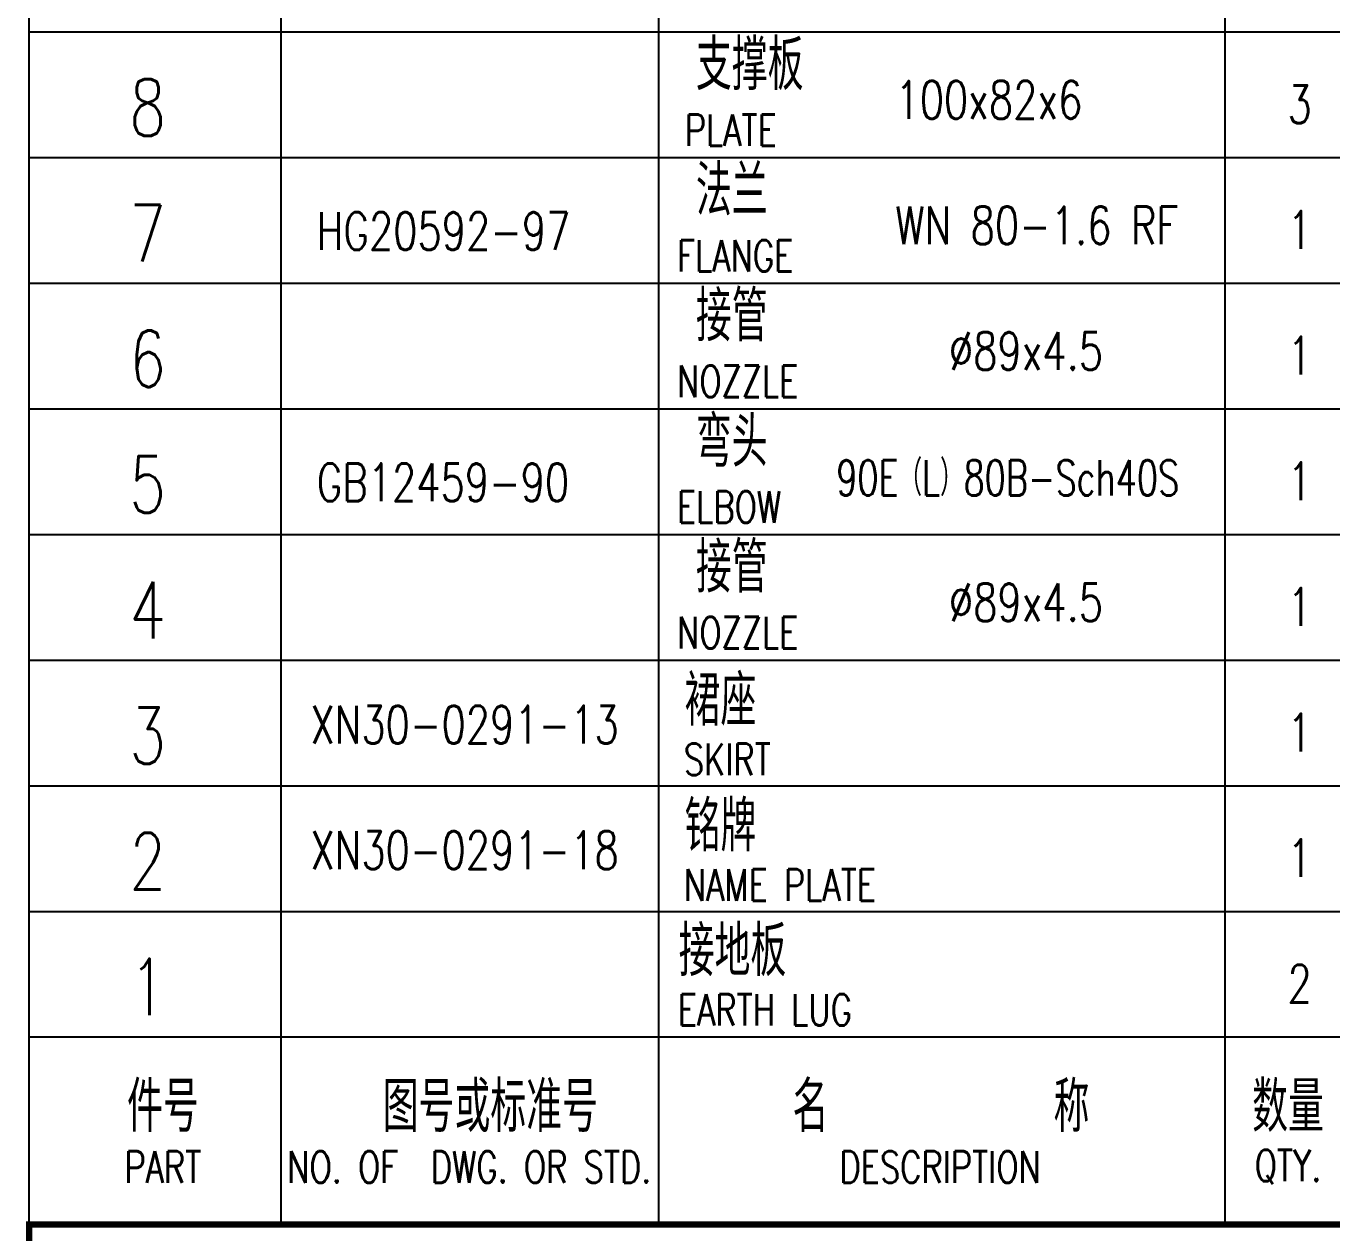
# Model space of a CAD drawing. Extents: x 16825 to 205982, y -10874 to 68273.
# Drawn here: x 177510 to 181141, y 29189 to 32545 of the extents above; entities that cross this region are included whole.
import ezdxf
from ezdxf.enums import TextEntityAlignment as Align

# ---------------------------------------------------------------- set-up
doc = ezdxf.new("R2010")
doc.units = 0
doc.header["$LTSCALE"] = 5
doc.header["$MEASUREMENT"] = 0
for name, color, linetype in [('THK', 2, 'CONTINUOUS'), ('THN', 4, 'CONTINUOUS'), ('TK', 3, 'CONTINUOUS'), ('TXT', 3, 'CONTINUOUS'), ('TXT_E', 7, 'CONTINUOUS')]:
    doc.layers.add(name, color=color, linetype=linetype)
doc.styles.get("Standard").update_dxf_attribs({"font": 'simplex', "width": 0.75, "bigfont": 'hzdx'})

msp = doc.modelspace()

# ---------------------------------------------------------------- linework, layer by layer
at = {"layer": 'THK'}
for p, q in [((177519.065, 29212.715), (177519.065, 47200.414)), ((178219.065, 29212.715), (178219.065, 47200.414)), ((179269.065, 29212.715), (179269.065, 47200.414)), ((180844.065, 29212.715), (180844.065, 47200.414)), ((177519.065, 29734.041), (183819.065, 29734.041))]:
    msp.add_line(p, q, dxfattribs=at)
at = {"layer": 'THN'}
for p, q in [((177519.065, 32528.661), (183819.065, 32528.661)), ((177519.065, 32179.334), (183819.065, 32179.334)), ((177519.065, 31830.006), (183819.065, 31830.006)), ((177519.065, 31480.679), (183819.065, 31480.679)), ((177519.065, 31131.351), (183819.065, 31131.351)), ((177519.065, 30782.024), (183819.065, 30782.024)), ((177519.065, 30432.696), (183819.065, 30432.696)), ((177519.065, 30083.369), (183819.065, 30083.369))]:
    msp.add_line(p, q, dxfattribs=at)
at = {"layer": 'TK', "const_width": 17.5}
msp.add_lwpolyline([(177519.065, 27007.715), (183819.065, 27007.715), (183819.065, 29212.715), (177519.065, 29212.715)], close=True, dxfattribs=at)

# ---------------------------------------------------------------- texts
at = {"layer": 'TXT'}
for s, height, width, p in [('支撑板', 140, 0.75, (179372.505, 32367.167)), ('100x82x6', 105, 0.75, (179927.224, 32287.605)), ('3', 105, 0.75, (181017.328, 32274.922)), ('PLATE', 87.5, 0.75, (179341.676, 32211.969)), ('法兰', 140, 0.75, (179372.505, 32017.84)), ('HG20592-97', 105, 0.75, (178318.343, 31922.428)), ('WN 80-1.6 RF', 105, 0.75, (179927.224, 31938.277)), ('1', 105, 0.75, (181017.328, 31925.595)), ('FLANGE ', 87.5, 0.75, (179320.083, 31862.641)), ('接管', 140, 0.75, (179372.505, 31668.512)), ('%%c89x4.5', 105, 0.75, (180075.825, 31588.95)), ('1', 105, 0.75, (181017.328, 31576.267)), ('NOZZLE', 87.5, 0.75, (179320.083, 31513.314)), ('弯头 ', 140, 0.75, (179372.505, 31319.185)), ('90E（L）80B-Sch40S', 98, 0.7, (179762.735, 31239.622)), ('1', 105, 0.75, (181017.328, 31226.94)), ('GB12459-90', 105, 0.75, (178318.343, 31223.773)), ('ELBOW', 87.5, 0.75, (179320.083, 31163.986)), ('接管', 140, 0.75, (179372.505, 30969.857)), ('%%c89x4.5', 105, 0.75, (180075.825, 30890.295)), ('1', 105, 0.75, (181017.328, 30877.613)), ('NOZZLE', 87.5, 0.75, (179320.083, 30814.659)), ('裙座', 140, 0.75, (179341.101, 30599.616)), ('1', 105, 0.75, (181017.328, 30528.285)), ('SKIRT', 87.5, 0.75, (179339.086, 30462.191)), ('铭牌', 140, 0.75, (179341.101, 30250.289)), ('1', 105, 0.75, (181017.328, 30178.958)), ('NAME PLATE', 87.5, 0.75, (179339.086, 30112.864)), ('接地板', 140, 0.75, (179324.591, 29903.3)), ('2', 105, 0.75, (181017.328, 29829.63)), ('EARTH LUG', 87.5, 0.75, (179322.575, 29765.875))]:
    msp.add_text(s, height=height, dxfattribs=dict(at, width=width)).set_placement(p)
at = {"layer": 'TXT', "width": 0.75}
for s, height, p in [('8', 157.5, (177848.267, 32318.533)), ('7', 157.5, (177848.267, 31969.206)), ('6', 157.5, (177848.267, 31619.879)), ('5', 157.5, (177848.267, 31270.551)), ('4', 157.5, (177848.267, 30921.224)), ('3', 157.5, (177848.267, 30571.896)), ('XN30-0291-13', 105, (178729.263, 30602.705)), ('2', 157.5, (177848.267, 30222.569)), ('XN30-0291-18', 105, (178729.263, 30253.378)), ('1', 157.5, (177848.267, 29873.241)), ('件号', 140, (177890.692, 29547.051)), ('图号或标准号', 140, (178800.924, 29547.051)), ('名        称', 140, (180053.852, 29547.051)), ('数量', 140, (181018.729, 29547.051))]:
    msp.add_text(s, height=height, dxfattribs=at).set_placement(p, align=Align.MIDDLE)
at = {"layer": 'TXT_E', "width": 0.75}
for s, p in [('PART', (177890.692, 29372.387)), ('NO. OF  DWG. OR STD.', (178742.456, 29372.387)), ('DESCRIPTION', (180051.691, 29372.387)), ('QTY.', (181018.729, 29372.387))]:
    msp.add_text(s, height=87.5, dxfattribs=at).set_placement(p, align=Align.MIDDLE)

doc.saveas('drawing.dxf')
